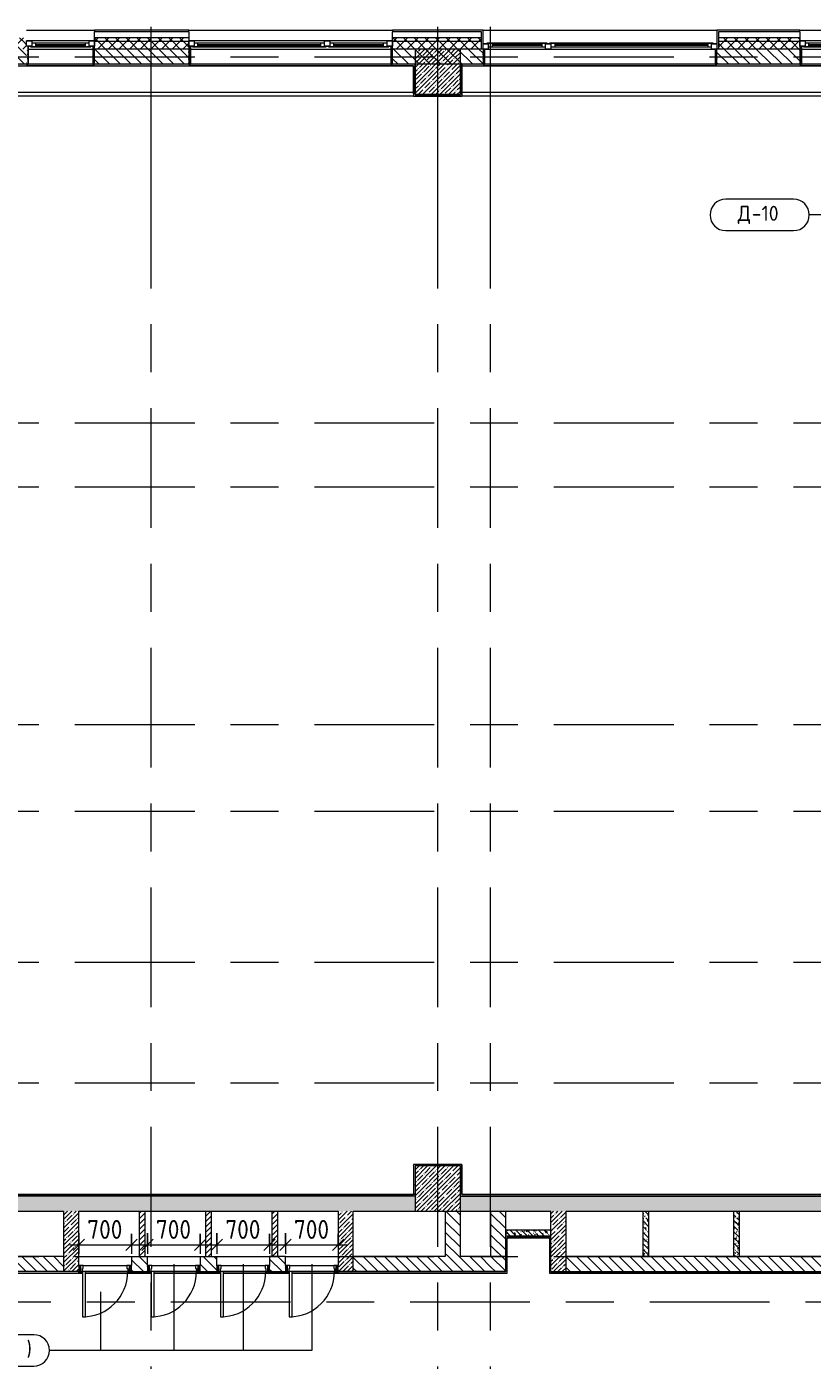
# Model space of a CAD drawing. Header units: millimetres. Extents: x 35363 to 232034, y -8553 to 29000.
# Drawn here: x 55010 to 65425, y 9724 to 27398 of the extents above; entities that cross this region are included whole.
import ezdxf

# ---------------------------------------------------------------- set-up
doc = ezdxf.new("R2010")
doc.units = ezdxf.units.MM
doc.linetypes.add('Осевая', pattern=[3175, 635, -476.25, 1587.5, -476.25])
for name, color, linetype, lineweight in [('A-ANNO-DIMS', 7, 'Continuous', 9), ('A-ANNO-DIMS-100', 7, 'Continuous', 9), ('A-DOOR', 7, 'Continuous', 9), ('A-DOOR-FRAM-2', 7, 'Continuous', 9), ('A-DOOR-IDEN', 7, 'Continuous', 9), ('A-GLAZ', 7, 'Continuous', 9), ('A-GLAZ-1', 7, 'Continuous', 13), ('A-WALL', 7, 'Continuous', 9), ('I-WALL', 7, 'Continuous', 9), ('S-COLS', 7, 'Continuous', 9), ('Оси', 7, 'Continuous', 9), ('Оси-2', 7, 'Осевая', 9)]:
    doc.layers.add(name, color=color, linetype=linetype, lineweight=lineweight)
for name, color, linetype, lineweight, true_color in [('A-DOOR-1', 1, 'Continuous', 9, 0xff0000), ('A-DOOR-2', 1, 'Continuous', 13, 0xff0000), ('A-DOOR-FRAM-1', 1, 'Continuous', 13, 0xff0000), ('A-DOOR-FRAM-3', 1, 'Continuous', 9, 0xff0000), ('A-WALL-1', 7, 'Continuous', 9, 0x3c3c3c), ('A-WALL-FNSH-1', 7, 'Continuous', 9, 0x3c3c3c)]:
    doc.layers.add(name, color=color, linetype=linetype, lineweight=lineweight, true_color=true_color)
doc.styles.add('GOST Common', font='GOST_Common.ttf', dxfattribs={"height": 200})
doc.styles.add('ISOCPEUR', font='isocpeur.ttf', dxfattribs={"width": 0.9, "height": 250})
doc.dimstyles.new('ISO-2_5_0_9К_БОЛЬШОЙ', dxfattribs={"dimscale": 304.8, "dimtxt": 248.995294, "dimasz": 0.492126, "dimexe": 0.393701, "dimexo": 0.984252, "dimgap": 0, "dimtad": 1, "dimdec": 0, "dimrnd": 10, "dimzin": 0, "dimdsep": 46, "dimtxsty": 'ISOCPEUR', "dimblk1": 'OBLIQUE', "dimblk2": 'OBLIQUE', "dimsah": 1, "dimcen": 0.09, "dimdle": 0.393701, "dimazin": 0, "dimtfac": 1, "dimtdec": 4, "dimtix": 1, "dimtmove": 0, "dimatfit": 3, "dimfxl": 1, "dimtvp": 1, "dimtolj": 1, "dimtzin": 0, "dimarcsym": 2})
pattern_1 = [(135, (0, 0), (-70.71068, -70.71068), [])]
pattern_2 = [(45, (0, 0), (-57.02463, 57.02463), []), (45, (57.025, 0), (-57.02463, 57.02463), [100.806, -20.161, 3.353, -16.808])]
pattern_3 = [(45, (0, 0), (-70.71068, 70.71068), []), (135, (0, 0), (-70.71068, -70.71068), [])]
pattern_4 = [(135, (0, 0), (-75.43415, -75.43415), [106.68, -17.78, 3.556, -17.78]), (135, (0, 75.39), (-75.43415, -75.43415), []), (50, (0, 0), (127.52922, -11.15758), [13.335, -146.685]), (355, (0, 0), (-24.66966, 133.74002), [10.668, -117.348]), (100.451, (10.63, -0.93), (102.85973, 122.58178), [11.333, -124.663]), (46.184, (0, 35.56), (189.75516, -29.43036), [20.002, -220.027]), (96.636, (15.81, 33.1), (166.1822, 173.1996), [17, -186.995]), (351.184, (0, 35.56), (166.18393, 173.1976), [16.002, -176.022]), (21, (17.78, 26.67), (106.13027, -71.58603), [13.335, -146.685]), (326, (17.78, 26.67), (43.26188, 128.93175), [10.668, -117.348]), (71.451, (26.62, 20.7), (149.39198, 57.34505), [11.333, -124.663]), (37.5, (0, 0), (2.162228, 59.188357), [3.353, -112.573, 3.353, -115.773, -117.793]), (37.5, (0, 0), (2.162228, 59.188357), [-235.052, 3.353, -114.44]), (7.5, (0, 0), (46.77386, 70.12615), [3.353, -64.567, 3.353, -109.906, -44.894]), (7.5, (0, 0), (46.77386, 70.12615), [-181.178, 3.353, -41.542]), (327.5, (-39.65, 0), (94.91367, -4.010093), [3.353, -41.097, 3.353, -135.331, -184.023]), (327.5, (-39.65, 0), (94.91367, -4.010093), [-183.134, 3.353, -180.67]), (317.5, (-57.43, 0), (103.69057, 17.79882), [3.353, -54.432, 3.353, -88.748, -130.683]), (317.5, (-57.43, 0), (103.69057, 17.79882), [-149.885, 3.353, -127.33])]
pattern_5 = [(45, (0, 0), (-35.35534, 35.35534), [])]
pattern_6 = [(0, (0, 0), (121.92, 30.48), [10.058, -81.382, 10.058, -81.382, -487.68]), (0, (0, 0), (121.92, 30.48), [-182.88, 10.058, -172.822, 10.058, -81.382, -213.36]), (0, (0, 0), (121.92, 30.48), [-457.2, 10.058, -50.902, 10.058, -142.342]), (120, (45.72, 15.24), (-87.356454, 90.345817), [10.058, -81.382, 10.058, -81.382, -487.68]), (120, (45.72, 15.24), (-87.356454, 90.345817), [-182.88, 10.058, -172.822, 10.058, -81.382, -213.36]), (120, (45.72, 15.24), (-87.356454, 90.345817), [-457.2, 10.058, -50.902, 10.058, -142.342]), (240, (60.96, 76.2), (-34.563546, -120.825817), [10.058, -81.382, 10.058, -81.382, -487.68]), (240, (60.96, 76.2), (-34.563546, -120.825817), [-182.88, 10.058, -172.822, 10.058, -81.382, -213.36]), (240, (60.96, 76.2), (-34.563546, -120.825817), [-457.2, 10.058, -50.902, 10.058, -142.342])]

# ---------------------------------------------------------------- blocks, each defined once
blk = doc.blocks.new('BSC_Колонна _Прямоугольная - 600х600-V20-План заполнения и маркировки дверных проемов 2 этажа в осях 12-23')
at = {"layer": 'S-COLS'}
h = blk.add_hatch(dxfattribs=at)
h.set_pattern_fill('FP_32', color=256, style=0, pattern_type=2)
h.set_pattern_definition([(45, (-60460, -12000), (-57.02463, 57.02463), []), (45, (-60402.975, -12000), (-57.02463, 57.02463), [100.806, -20.161, 3.353, -16.808])])
h.paths.add_polyline_path([(-300, -300), (300, -300), (300, 300), (-300, 300), (-300, -253)])
for p, q in [((300, 300), (-300, 300)), ((-300, 300), (-300, -300)), ((300, -300), (300, 300)), ((-300, -300), (300, -300))]:
    blk.add_line(p, q, dxfattribs=at)
blk = doc.blocks.new('120_Окно_СКБ_2Ст - 120_Окно_СКБ_2Ст 2700х2500 _мал створка справа_ 2-23206922-План заполнения и маркировки дверных проемов 2 этажа в осях 12-23')
at = {"layer": 'A-GLAZ'}
for p, q in [((1350, -5), (-1350, -5)), ((-1330, -75), (-1300, -75)), ((-1230, -55), (400, -55)), ((400, -65), (-1230, -65)), ((470, -75), (500, -75)), ((570, -55), (1230, -55)), ((1230, -65), (570, -65)), ((1300, -75), (1330, -75))]:
    blk.add_line(p, q, dxfattribs=at)
at = {"layer": 'A-GLAZ-1'}
for p, q in [((-1350, -75), (-1350, -5)), ((-1350, -5), (-1280, -5)), ((-1280, -75), (-1350, -75)), ((-1280, -75), (-1300, -75)), ((-1300, -75), (-1300, -85)), ((-1300, -85), (470, -85)), ((470, -85), (-1300, -85)), ((-1280, -5), (-1280, -75)), ((450, -35), (-1280, -35)), ((-1280, -35), (-1280, -75)), ((-1230, -85), (-1230, -35)), ((400, -85), (400, -35)), ((450, -75), (450, -5)), ((450, -5), (520, -5)), ((450, -75), (450, -35)), ((520, -75), (450, -75)), ((470, -75), (450, -75)), ((470, -85), (470, -75)), ((520, -75), (500, -75)), ((500, -75), (500, -85)), ((500, -85), (1300, -85)), ((1300, -85), (500, -85)), ((520, -5), (520, -75)), ((1280, -35), (520, -35)), ((520, -35), (520, -75)), ((570, -85), (570, -35)), ((1230, -85), (1230, -35)), ((1280, -75), (1280, -5)), ((1280, -5), (1350, -5)), ((1280, -75), (1280, -35)), ((1350, -75), (1280, -75)), ((1300, -75), (1280, -75)), ((1300, -85), (1300, -75)), ((1350, -5), (1350, -75))]:
    blk.add_line(p, q, dxfattribs=at)
blk = doc.blocks.new('120_Окно_СКБ_2Ст - 120_Окно_СКБ_2Ст 3100х2500 _мал_створка слева_-22274797-План заполнения и маркировки дверных проемов 2 этажа в осях 12-23')
at = {"layer": 'A-GLAZ'}
for p, q in [((-1550, 45), (-1500, 45)), ((1530, 115), (-1530, 115)), ((-1430, 65), (600, 65)), ((600, 55), (-1430, 55)), ((670, 45), (700, 45)), ((770, 65), (1430, 65)), ((1430, 55), (770, 55)), ((1500, 45), (1550, 45))]:
    blk.add_line(p, q, dxfattribs=at)
at = {"layer": 'A-GLAZ-1'}
for p, q in [((-1550, 45), (-1550, 115)), ((-1550, 115), (-1480, 115)), ((-1480, 45), (-1550, 45)), ((-1480, 45), (-1500, 45)), ((-1500, 45), (-1500, 35)), ((-1500, 35), (670, 35)), ((670, 35), (-1500, 35)), ((-1480, 115), (-1480, 45)), ((650, 85), (-1480, 85)), ((-1480, 85), (-1480, 45)), ((-1430, 35), (-1430, 85)), ((600, 35), (600, 85)), ((650, 45), (650, 115)), ((650, 115), (720, 115)), ((650, 45), (650, 85)), ((720, 45), (650, 45)), ((670, 45), (650, 45)), ((670, 35), (670, 45)), ((720, 45), (700, 45)), ((700, 45), (700, 35)), ((700, 35), (1500, 35)), ((1500, 35), (700, 35)), ((720, 115), (720, 45)), ((1480, 85), (720, 85)), ((720, 85), (720, 45)), ((770, 35), (770, 85)), ((1430, 35), (1430, 85)), ((1480, 45), (1480, 115)), ((1480, 115), (1550, 115)), ((1480, 45), (1480, 85)), ((1550, 45), (1480, 45)), ((1500, 45), (1480, 45)), ((1500, 35), (1500, 45)), ((1550, 115), (1550, 45))]:
    blk.add_line(p, q, dxfattribs=at)
blk = doc.blocks.new('120_Окно_СКБ_1Ст - 120_Окно_СКБ_1Ст 900х2500_h_-19906774-План заполнения и маркировки дверных проемов 2 этажа в осях 12-23')
at = {"layer": 'A-GLAZ'}
for p, q in [((450, -5), (-450, -5)), ((-430, -75), (-400, -75)), ((-330, -55), (330, -55)), ((330, -65), (-330, -65)), ((400, -75), (430, -75))]:
    blk.add_line(p, q, dxfattribs=at)
at = {"layer": 'A-GLAZ-1'}
for p, q in [((-450, -75), (-450, -5)), ((-450, -5), (-380, -5)), ((-380, -75), (-450, -75)), ((-380, -75), (-400, -75)), ((-400, -75), (-400, -85)), ((-400, -85), (400, -85)), ((400, -85), (-400, -85)), ((-380, -5), (-380, -75)), ((380, -35), (-380, -35)), ((-380, -35), (-380, -75)), ((-330, -85), (-330, -35)), ((330, -85), (330, -35)), ((380, -75), (380, -5)), ((380, -5), (450, -5)), ((380, -75), (380, -35)), ((450, -75), (380, -75)), ((400, -75), (380, -75)), ((400, -85), (400, -75)), ((450, -5), (450, -75))]:
    blk.add_line(p, q, dxfattribs=at)
blk = doc.blocks.new('110_Дверь_СКБ_1Ст - д-18 700x2100h_Технический шкаф ЭОМ и СС-23257539-План заполнения и маркировки дверных проемов 2 этажа в осях 12-23')
at = {"layer": 'A-DOOR'}
h = blk.add_hatch(dxfattribs=at)
h.set_pattern_fill('FP_50', color=256, style=0, pattern_type=2)
h.set_pattern_definition([(135, (1951.41, 164.685), (-14.14214, -14.14214), []), (225, (1951.41, 164.685), (14.14214, -14.14214), [])])
h.paths.add_polyline_path([(339, 100), (337.5, 100), (337.5, 20), (362.5, 20), (362.5, 100)])
at = {"layer": 'A-DOOR-FRAM-2'}
h = blk.add_hatch(dxfattribs=at)
h.set_pattern_fill('FP_51', color=256, style=0, pattern_type=2)
h.set_pattern_definition([(45, (-171.384, 164.685), (-14.1421, 14.1421), []), (135, (-171.384, 164.685), (-14.1421, -14.1421), [])])
h.paths.add_polyline_path([(-312.5, 100), (-337.5, 100), (-337.5, 20), (-312.5, 20)])
at = {"layer": 'A-DOOR-1'}
blk.add_arc((312.5, 100), 600, 90, 180, dxfattribs=at)
at = {"layer": 'A-DOOR-2'}
for p, q in [((312.5, 700), (272.5, 700)), ((272.5, 700), (272.5, 100)), ((312.5, 100), (312.5, 700)), ((272.5, 100), (312.5, 100))]:
    blk.add_line(p, q, dxfattribs=at)
at = {"layer": 'A-DOOR-FRAM-1'}
for p, q in [((-312.5, 100), (-337.5, 100)), ((-337.5, 100), (-337.5, 20)), ((-337.5, 20), (-312.5, 20)), ((-287.5, 100), (-312.5, 100)), ((-312.5, 100), (-312.5, 20)), ((-312.5, 20), (-312.5, 100)), ((-312.5, 20), (-277.5, 20)), ((-287.5, 60), (-287.5, 100)), ((-277.5, 60), (-287.5, 60)), ((-277.5, 20), (-277.5, 60)), ((312.5, 60), (302.5, 60)), ((302.5, 60), (302.5, 20)), ((302.5, 20), (337.5, 20)), ((312.5, 100), (312.5, 60)), ((337.5, 100), (312.5, 100)), ((337.5, 20), (337.5, 100)), ((362.5, 100), (337.5, 100)), ((337.5, 100), (337.5, 20)), ((337.5, 20), (362.5, 20)), ((362.5, 20), (362.5, 100))]:
    blk.add_line(p, q, dxfattribs=at)
at = {"layer": 'A-DOOR-FRAM-3'}
for p, q in [((-287.5, 100), (272.5, 100)), ((302.5, 20), (-277.5, 20))]:
    blk.add_line(p, q, dxfattribs=at)
blk = doc.blocks.new('М_двери - Типоразмер_рамка-25223575-План заполнения и маркировки дверных проемов 2 этажа в осях 12-23')
at = {"layer": 'A-DOOR-IDEN'}
for p, q in [((4.5, 2.08), (-4.5, 2.08)), ((-4.5, -2.08), (4.5, -2.08))]:
    blk.add_line(p, q, dxfattribs=at)
for centre, start, end in [((-4.5, 0), 90, 270), ((4.5, 0), 270, 90)]:
    blk.add_arc(centre, 2.08, start, end, dxfattribs=at)
blk = doc.blocks.new('DIMBLOCK51-План заполнения и маркировки дверных проемов 2 этажа в осях 12-23')
at = {"layer": 'A-ANNO-DIMS-100'}
for p, q in [((55700, 11408), (55700, 11137)), ((55700, 11257), (55700, 11408)), ((56400, 11400), (56400, 11137)), ((56400, 11257), (56400, 11400)), ((55580, 11257), (56520, 11257))]:
    blk.add_line(p, q, dxfattribs=at)
at = {"layer": 'A-ANNO-DIMS-100', "lineweight": 20}
for p, q in [((55700, 11257), (55775, 11332)), ((56400, 11257), (56475, 11332)), ((55700, 11257), (55625, 11182)), ((56400, 11257), (56325, 11182))]:
    blk.add_line(p, q, dxfattribs=at)
at = {"layer": 'A-ANNO-DIMS-100', "color": 0, "insert": (55813, 11584), "char_height": 250, "width": 568.86, "attachment_point": 1, "line_spacing_factor": 1.149209, "style": 'ISOCPEUR'}
blk.add_mtext('700', dxfattribs=at)
blk = doc.blocks.new('_Oblique')
at = {"color": 0, "linetype": 'ByBlock', "lineweight": -2}
blk.add_line((-0.5, -0.5), (0.5, 0.5), dxfattribs=at)
blk = doc.blocks.new('DIMBLOCK52-План заполнения и маркировки дверных проемов 2 этажа в осях 12-23')
at = {"layer": 'A-ANNO-DIMS-100'}
for p, q in [((56610, 11408), (56610, 11137)), ((56610, 11257), (56610, 11408)), ((57310, 11400), (57310, 11137)), ((57310, 11257), (57310, 11400)), ((56490, 11257), (57430, 11257))]:
    blk.add_line(p, q, dxfattribs=at)
at = {"layer": 'A-ANNO-DIMS-100', "lineweight": 20}
for p, q in [((56610, 11257), (56685, 11332)), ((57310, 11257), (57385, 11332)), ((56610, 11257), (56535, 11182)), ((57310, 11257), (57235, 11182))]:
    blk.add_line(p, q, dxfattribs=at)
at = {"layer": 'A-ANNO-DIMS-100', "color": 0, "insert": (56723, 11584), "char_height": 250, "width": 568.86, "attachment_point": 1, "line_spacing_factor": 1.149209, "style": 'ISOCPEUR'}
blk.add_mtext('700', dxfattribs=at)
blk = doc.blocks.new('DIMBLOCK53-План заполнения и маркировки дверных проемов 2 этажа в осях 12-23')
at = {"layer": 'A-ANNO-DIMS-100'}
for p, q in [((57530, 11408), (57530, 11137)), ((57530, 11257), (57530, 11408)), ((58230, 11400), (58230, 11137)), ((58230, 11257), (58230, 11400)), ((57410, 11257), (58350, 11257))]:
    blk.add_line(p, q, dxfattribs=at)
at = {"layer": 'A-ANNO-DIMS-100', "lineweight": 20}
for p, q in [((57530, 11257), (57605, 11332)), ((58230, 11257), (58305, 11332)), ((57530, 11257), (57455, 11182)), ((58230, 11257), (58155, 11182))]:
    blk.add_line(p, q, dxfattribs=at)
at = {"layer": 'A-ANNO-DIMS-100', "color": 0, "insert": (57643, 11584), "char_height": 250, "width": 568.86, "attachment_point": 1, "line_spacing_factor": 1.149209, "style": 'ISOCPEUR'}
blk.add_mtext('700', dxfattribs=at)
blk = doc.blocks.new('DIMBLOCK54-План заполнения и маркировки дверных проемов 2 этажа в осях 12-23')
at = {"layer": 'A-ANNO-DIMS-100'}
for p, q in [((58440, 11408), (58440, 11137)), ((58440, 11257), (58440, 11408)), ((59140, 11400), (59140, 11137)), ((59140, 11257), (59140, 11400)), ((58320, 11257), (59260, 11257))]:
    blk.add_line(p, q, dxfattribs=at)
at = {"layer": 'A-ANNO-DIMS-100', "lineweight": 20}
for p, q in [((58440, 11257), (58515, 11332)), ((59140, 11257), (59215, 11332)), ((58440, 11257), (58365, 11182)), ((59140, 11257), (59065, 11182))]:
    blk.add_line(p, q, dxfattribs=at)
at = {"layer": 'A-ANNO-DIMS-100', "color": 0, "insert": (58553, 11584), "char_height": 250, "width": 568.86, "attachment_point": 1, "line_spacing_factor": 1.149209, "style": 'ISOCPEUR'}
blk.add_mtext('700', dxfattribs=at)

msp = doc.modelspace()

# ---------------------------------------------------------------- hatches: boundary and pattern name
at = {"layer": 'A-WALL'}
h = msp.add_hatch(dxfattribs=at)
h.set_pattern_fill('FP_21', color=256, style=0, pattern_type=2)
h.set_pattern_definition(pattern_3)
h.paths.add_polyline_path([(76340, 27200), (77850, 27200), (77850, 27250), (76340, 27250)])
h.paths.add_polyline_path([(84490.7, 27200), (84490.7, 27250), (80350, 27250), (80350, 27200), (81880.7, 27200)])
h.paths.add_polyline_path([(74240, 27200), (74240, 27250), (68860, 27250), (68860, 27200), (73888.3, 27200)])
h.paths.add_polyline_path([(60083, 27200), (61040, 27200), (61040, 27250), (59860, 27250), (59860, 27200)])
h.paths.add_polyline_path([(66160, 27200), (67960, 27200), (67960, 27250), (66160, 27250)])
h.paths.add_polyline_path([(64955.2, 27200), (65260, 27200), (65260, 27250), (64180, 27250), (64180, 27200), (64442.6, 27200)])
h.paths.add_polyline_path([(57160, 27200), (57160, 27250), (55909.9, 27250), (55909.9, 27200)])
h.paths.add_polyline_path([(53860.2, 27200), (55009.9, 27200), (55009.9, 27250), (53860.2, 27250)])
h.paths.add_polyline_path([(49910.8, 27200), (50760.2, 27200), (50760.2, 27250), (49660.3, 27250), (49660.3, 27200)])
h.paths.add_polyline_path([(47507, 27200), (48760.3, 27200), (48760.3, 27250), (47507, 27250)])
h.paths.add_polyline_path([(44098, 27200), (44407, 27200), (44407, 27250), (42010, 27250), (42010, 27200), (42644.9, 27200)])
h = msp.add_hatch(dxfattribs=at)
h.set_pattern_fill('FP_21', color=256, style=0, pattern_type=2)
h.set_pattern_definition(pattern_3)
h.paths.add_polyline_path([(81880.7, 27100), (84490.7, 27100), (84490.7, 27200), (80350, 27200), (80350, 27100), (81154.2, 27100)])
h.paths.add_polyline_path([(74040, 27100), (74240, 27100), (74240, 27200), (68860, 27200), (68860, 27100), (73888.3, 27100)])
h.paths.add_polyline_path([(76340, 27100), (77850, 27100), (77850, 27200), (76340, 27200)])
h.paths.add_polyline_path([(65260, 27100), (65260, 27200), (64180, 27200), (64180, 27100), (64955.2, 27100)])
h.paths.add_polyline_path([(66160, 27100), (67960, 27100), (67960, 27200), (66160, 27200)])
h.paths.add_polyline_path([(60083, 27100), (61040, 27100), (61040, 27200), (59860, 27200), (59860, 27100)])
h.paths.add_polyline_path([(53860.2, 27100), (55009.9, 27100), (55009.9, 27200), (53860.2, 27200)])
h.paths.add_polyline_path([(55909.9, 27100), (57160, 27100), (57160, 27200), (55909.9, 27200)])
h.paths.add_polyline_path([(42060, 27100), (44407, 27100), (44407, 27200), (42060, 27200)])
h.paths.add_polyline_path([(48760.3, 27100), (48760.3, 27200), (47507, 27200), (47507, 27100), (48457.6, 27100)])
h.paths.add_polyline_path([(49660.3, 27100), (50760.2, 27100), (50760.2, 27200), (49660.3, 27200)])
at = {"layer": 'I-WALL'}
h = msp.add_hatch(dxfattribs=at)
h.set_pattern_fill('FP_19', color=256, style=0, pattern_type=2)
h.set_pattern_definition(pattern_1)
h.paths.add_polyline_path([(84200, 26900), (84200, 27100), (81150, 27100), (81150, 26900), (84100.7, 26900)])
h.paths.add_polyline_path([(77590, 26900), (77850, 26900), (77850, 27100), (77250, 27100), (77250, 26900), (77521.2, 26900)])
h.paths.add_polyline_path([(80350, 26900), (80650, 26900), (80650, 27100), (80350, 27100)])
h.paths.add_polyline_path([(70310, 26900), (70310, 27100), (68860, 27100), (68860, 26900), (70255.3, 26900)])
h.paths.add_polyline_path([(73161.7, 26900), (73540, 26900), (73540, 27100), (70810, 27100), (70810, 26900)])
h.paths.add_polyline_path([(74040, 26900), (74240, 26900), (74240, 27100), (74040, 27100)])
h.paths.add_polyline_path([(76340, 26900), (76750, 26900), (76750, 27100), (76340, 27100)])
h.paths.add_polyline_path([(66789, 26900), (67960, 26900), (67960, 27100), (66760, 27100), (66760, 26900), (66780, 26900)])
h.paths.add_polyline_path([(59860, 26900), (61060, 26900), (61060, 27100), (59860, 27100)])
h.paths.add_polyline_path([(64160, 26900), (65260, 26900), (65260, 27100), (64160, 27100)])
h.paths.add_polyline_path([(57160, 26900), (57160, 27100), (55909.9, 27100), (55909.9, 26900)])
h.paths.add_polyline_path([(54270.3, 26900), (55009.9, 26900), (55009.9, 27100), (53860.2, 27100), (53860.2, 26900), (54160, 26900)])
h.paths.add_polyline_path([(50760.2, 26900), (50760.2, 27100), (50364.8, 27100), (50364.8, 26900)])
h = msp.add_hatch(dxfattribs=at)
h.set_pattern_fill('FP_58', color=256, style=0, pattern_type=2)
h.set_pattern_definition(pattern_6)
h.paths.add_polyline_path([(55009.9, 26900), (55029.9, 26900), (55029.9, 27140), (55009.9, 27140)])
h = msp.add_hatch(dxfattribs=at)
h.set_pattern_fill('FP_58', color=256, style=0, pattern_type=2)
h.set_pattern_definition(pattern_6)
h.paths.add_polyline_path([(55889.9, 26900), (55909.9, 26900), (55909.9, 27140), (55889.9, 27140)])
h = msp.add_hatch(dxfattribs=at)
h.set_pattern_fill('FP_58', color=256, style=0, pattern_type=2)
h.set_pattern_definition(pattern_6)
h.paths.add_polyline_path([(57160, 26900), (57180, 26900), (57180, 27140), (57160, 27140)])
h = msp.add_hatch(dxfattribs=at)
h.set_pattern_fill('FP_58', color=256, style=0, pattern_type=2)
h.set_pattern_definition(pattern_6)
h.paths.add_polyline_path([(59840, 26900), (59860, 26900), (59860, 27140), (59840, 27140)])
h = msp.add_hatch(dxfattribs=at)
h.set_pattern_fill('FP_58', color=256, style=0, pattern_type=2)
h.set_pattern_definition(pattern_6)
h.paths.add_polyline_path([(61060, 26900), (61080, 26900), (61080, 27100), (61060, 27100)])
h = msp.add_hatch(dxfattribs=at)
h.set_pattern_fill('FP_58', color=256, style=0, pattern_type=2)
h.set_pattern_definition(pattern_6)
h.paths.add_polyline_path([(64140, 26900), (64160, 26900), (64160, 27100), (64140, 27100)])
h = msp.add_hatch(dxfattribs=at)
h.set_pattern_fill('FP_58', color=256, style=0, pattern_type=2)
h.set_pattern_definition(pattern_6)
h.paths.add_polyline_path([(65280, 26900), (65280, 27140), (65260, 27140), (65260, 26900)])
h = msp.add_hatch(dxfattribs=at)
h.set_pattern_fill('FP_58', color=256, style=0, pattern_type=2)
h.set_pattern_definition(pattern_6)
h.paths.add_polyline_path([(60140, 26880), (60140, 26900), (54760, 26900), (54760, 26880), (60083, 26880)])
h = msp.add_hatch(dxfattribs=at)
h.set_pattern_fill('FP_58', color=256, style=0, pattern_type=2)
h.set_pattern_definition(pattern_6)
h.paths.add_polyline_path([(60160, 26479), (60160, 26900), (60140, 26900), (60140, 26479)])
h = msp.add_hatch(dxfattribs=at)
h.set_pattern_fill('FP_58', color=256, style=0, pattern_type=2)
h.set_pattern_definition(pattern_6)
h.paths.add_polyline_path([(66140, 26880), (66140, 26900), (60760, 26900), (60760, 26880), (65895.8, 26880)])
h = msp.add_hatch(dxfattribs=at)
h.set_pattern_fill('FP_58', color=256, style=0, pattern_type=2)
h.set_pattern_definition(pattern_6)
h.paths.add_polyline_path([(60780, 26480), (60780, 26880), (60760, 26880), (60760, 26480)])
h = msp.add_hatch(dxfattribs=at)
h.set_pattern_fill('FP_58', color=256, style=0, pattern_type=2)
h.set_pattern_definition(pattern_6)
h.paths.add_polyline_path([(60160, 26480), (60760, 26480), (60760, 26500), (60160, 26500)])
h = msp.add_hatch(dxfattribs=at)
h.set_pattern_fill('FP_58', color=256, style=0, pattern_type=2)
h.set_pattern_definition(pattern_6)
h.paths.add_polyline_path([(60160, 11920), (60160, 12320), (60140, 12320), (60140, 11920)])
h = msp.add_hatch(dxfattribs=at)
h.set_pattern_fill('FP_58', color=256, style=0, pattern_type=2)
h.set_pattern_definition(pattern_6)
h.paths.add_polyline_path([(60780, 12300), (60780, 12320), (60160, 12320), (60160, 12300), (60760, 12300)])
h = msp.add_hatch(dxfattribs=at)
h.set_pattern_fill('FP_58', color=256, style=0, pattern_type=2)
h.set_pattern_definition(pattern_6)
h.paths.add_polyline_path([(60780, 11900), (60780, 12300), (60760, 12300), (60760, 11900)])
h = msp.add_hatch(dxfattribs=at)
h.set_pattern_fill('FP_17', color=256, style=0, pattern_type=2)
h.set_pattern_definition(pattern_2)
h.paths.add_polyline_path([(61960, 11700), (66160, 11700), (66160, 11900), (60760, 11900), (60760, 11700), (61536.2, 11700)])
h.paths.add_polyline_path([(58629.8, 11700), (60160, 11700), (60160, 11900), (54760, 11900), (54760, 11700), (58339.2, 11700)])
h = msp.add_hatch(dxfattribs=at)
h.set_pattern_fill('FP_58', color=256, style=0, pattern_type=2)
h.set_pattern_definition(pattern_6)
h.paths.add_polyline_path([(58629.8, 11900), (60160, 11900), (60160, 11920), (54780, 11920), (54780, 11900), (55723.5, 11900)])
h = msp.add_hatch(dxfattribs=at)
h.set_pattern_fill('FP_58', color=256, style=0, pattern_type=2)
h.set_pattern_definition(pattern_6)
h.paths.add_polyline_path([(66160, 11900), (66160, 11920), (60780, 11920), (60780, 11900), (64442.6, 11900)])
h = msp.add_hatch(dxfattribs=at)
h.set_pattern_fill('FP_17', color=256, style=0, pattern_type=2)
h.set_pattern_definition(pattern_2)
h.paths.add_polyline_path([(55700, 10900), (55700, 11700), (55500, 11700), (55500, 10900)])
h = msp.add_hatch(dxfattribs=at)
h.set_pattern_fill('FP_22', color=256, style=0, pattern_type=2)
h.set_pattern_definition(pattern_5)
h.paths.add_polyline_path([(56499.2, 11100), (56579.2, 11100), (56579.2, 11700), (56499.2, 11700)])
h = msp.add_hatch(dxfattribs=at)
h.set_pattern_fill('FP_22', color=256, style=0, pattern_type=2)
h.set_pattern_definition(pattern_5)
h.paths.add_polyline_path([(57379.2, 11100), (57459.2, 11100), (57459.2, 11700), (57379.2, 11700)])
h = msp.add_hatch(dxfattribs=at)
h.set_pattern_fill('FP_22', color=256, style=0, pattern_type=2)
h.set_pattern_definition(pattern_5)
h.paths.add_polyline_path([(58259.2, 11100), (58339.2, 11100), (58339.2, 11700), (58259.2, 11700)])
h = msp.add_hatch(dxfattribs=at)
h.set_pattern_fill('FP_17', color=256, style=0, pattern_type=2)
h.set_pattern_definition(pattern_2)
h.paths.add_polyline_path([(59340, 10900), (59340, 11700), (59140, 11700), (59140, 10900)])
h = msp.add_hatch(dxfattribs=at)
h.set_pattern_fill('FP_19', color=256, style=0, pattern_type=2)
h.set_pattern_definition(pattern_1)
h.paths.add_polyline_path([(60560, 11100), (60760, 11100), (60760, 11700), (60560, 11700)])
h = msp.add_hatch(dxfattribs=at)
h.set_pattern_fill('FP_19', color=256, style=0, pattern_type=2)
h.set_pattern_definition(pattern_1)
h.paths.add_polyline_path([(61160, 11100), (61360, 11100), (61360, 11700), (61160, 11700)])
h = msp.add_hatch(dxfattribs=at)
h.set_pattern_fill('FP_19', color=256, style=0, pattern_type=2)
h.set_pattern_definition(pattern_1)
h.paths.add_polyline_path([(61160, 10900), (61360, 10900), (61360, 11700), (61160, 11700), (61160, 11100)])
h = msp.add_hatch(dxfattribs=at)
h.set_pattern_fill('FP_17', color=256, style=0, pattern_type=2)
h.set_pattern_definition(pattern_2)
h.paths.add_polyline_path([(61960, 10900), (62160, 10900), (62160, 11700), (61960, 11700), (61960, 11100)])
h = msp.add_hatch(dxfattribs=at)
h.set_pattern_fill('FP_27', color=256, style=0, pattern_type=2)
h.set_pattern_definition(pattern_4)
h.paths.add_polyline_path([(63180, 11100), (63260, 11100), (63260, 11700), (63180, 11700)])
h = msp.add_hatch(dxfattribs=at)
h.set_pattern_fill('FP_27', color=256, style=0, pattern_type=2)
h.set_pattern_definition(pattern_4)
h.paths.add_polyline_path([(64442.6, 11100), (64460, 11100), (64460, 11700), (64380, 11700), (64380, 11100)])
h = msp.add_hatch(dxfattribs=at)
h.set_pattern_fill('FP_27', color=256, style=0, pattern_type=2)
h.set_pattern_definition(pattern_4)
h.paths.add_polyline_path([(61360, 11370), (61960, 11370), (61960, 11450), (61360, 11450)])
h = msp.add_hatch(dxfattribs=at)
h.set_pattern_fill('FP_58', color=256, style=0, pattern_type=2)
h.set_pattern_definition(pattern_6)
h.paths.add_polyline_path([(61360, 10879), (61380, 10880), (61380, 11370), (61360, 11370), (61360, 10880)])
h = msp.add_hatch(dxfattribs=at)
h.set_pattern_fill('FP_58', color=256, style=0, pattern_type=2)
h.set_pattern_definition(pattern_6)
h.paths.add_polyline_path([(61380, 11350), (61960, 11350), (61960, 11370), (61380, 11370)])
h = msp.add_hatch(dxfattribs=at)
h.set_pattern_fill('FP_58', color=256, style=0, pattern_type=2)
h.set_pattern_definition(pattern_6)
h.paths.add_polyline_path([(61960, 10900), (61960, 11350), (61940, 11350), (61940, 10900)])
h = msp.add_hatch(dxfattribs=at)
h.set_pattern_fill('FP_19', color=256, style=0, pattern_type=2)
h.set_pattern_definition(pattern_1)
h.paths.add_polyline_path([(55500, 10900), (55500, 11100), (51910, 11100), (51910, 10900), (52817.1, 10900)])
h.paths.add_polyline_path([(58440, 10900), (58440, 11100), (58230, 11100), (58230, 10900)])
h.paths.add_polyline_path([(61160, 10900), (61160, 11100), (59340, 11100), (59340, 10900), (60083, 10900)])
h.paths.add_polyline_path([(51710, 10900), (51710, 11100), (47260.7, 11100), (47260.7, 10900), (49910.8, 10900)])
h.paths.add_polyline_path([(57530, 10900), (57530, 11100), (57310, 11100), (57310, 10900)])
h.paths.add_polyline_path([(56610, 10900), (56610, 11100), (56400, 11100), (56400, 10900)])
h = msp.add_hatch(dxfattribs=at)
h.set_pattern_fill('FP_19', color=256, style=0, pattern_type=2)
h.set_pattern_definition(pattern_1)
h.paths.add_polyline_path([(66560, 10900), (66560, 11100), (62160, 11100), (62160, 10900), (65895.8, 10900)])
h = msp.add_hatch(dxfattribs=at)
h.set_pattern_fill('FP_58', color=256, style=0, pattern_type=2)
h.set_pattern_definition(pattern_6)
h.paths.add_polyline_path([(56610, 10880), (56610, 10900), (56400, 10900), (56400, 10880)])
h.paths.add_polyline_path([(55700, 10880), (55700, 10900), (47240.7, 10900), (47240.7, 10880), (52817.1, 10880)])
h.paths.add_polyline_path([(61360, 10880), (61360, 10900), (59140, 10900), (59140, 10880), (60083, 10880)])
h.paths.add_polyline_path([(57530, 10880), (57530, 10900), (57310, 10900), (57310, 10880)])
h.paths.add_polyline_path([(58230, 10880), (58440, 10880), (58440, 10900), (58230, 10900)])
h = msp.add_hatch(dxfattribs=at)
h.set_pattern_fill('FP_58', color=256, style=0, pattern_type=2)
h.set_pattern_definition(pattern_6)
h.paths.add_polyline_path([(66760, 10880), (66760, 10900), (61940, 10900), (61940, 10880), (65895.8, 10880)])
at = {"layer": 'S-COLS'}
h = msp.add_hatch(dxfattribs=at)
h.set_pattern_fill('FP_17', color=256, style=0, pattern_type=2)
h.set_pattern_definition(pattern_2)
h.paths.add_polyline_path([(60760, 26500), (60760, 27100), (60160, 27100), (60160, 26500)])

# ---------------------------------------------------------------- linework, layer by layer
at = {"layer": 'A-DOOR-IDEN'}
for p, q in [((66167.5, 24903.7), (65384.9, 24903.7)), ((56960, 11000), (56960, 9855.8)), ((57880, 11000), (57880, 9855.8)), ((58790, 11000), (58790, 9855.8)), ((55987.3, 10630.8), (55987.3, 9855.8)), ((58790, 9855.8), (55311.4, 9855.8)), ((57880, 9855.8), (55311.4, 9855.8)), ((56960, 9855.8), (55311.4, 9855.8)), ((55987.3, 9855.8), (55311.4, 9855.8))]:
    msp.add_line(p, q, dxfattribs=at)
at = {"layer": 'A-WALL'}
for p, q in [((55009.9, 27350), (55909.9, 27350)), ((57160, 27330), (55909.9, 27330)), ((57160, 27250), (55909.9, 27250)), ((57160, 27350), (59860, 27350)), ((61040, 27330), (59860, 27330)), ((61040, 27250), (59860, 27250)), ((61040, 27100), (61040, 27330)), ((61060, 27350), (64160, 27350)), ((64180, 27330), (64180, 27100)), ((65260, 27330), (64180, 27330)), ((65260, 27250), (64180, 27250)), ((65260, 27350), (66160, 27350)), ((57160, 27200), (55909.9, 27200)), ((57160, 27100), (55909.9, 27100)), ((61040, 27200), (59860, 27200)), ((61060, 27100), (59860, 27100)), ((65260, 27100), (64160, 27100)), ((65260, 27200), (64180, 27200)), ((60140, 26506), (60140, 26880)), ((60140, 26506), (60139, 26506)), ((60160, 26480), (60160, 26479)), ((60140, 12320), (60140, 11920)), ((60780, 12300), (60780, 11920)), ((54780, 11920), (60140, 11920)), ((60760, 11900), (66160, 11900)), ((61380, 10879), (61380, 11350)), ((56400, 11100), (56610, 11100)), ((57310, 11100), (57530, 11100)), ((55700, 10900), (47260.7, 10900)), ((56400, 10900), (56610, 10900)), ((57310, 10900), (57530, 10900)), ((58230, 10900), (58440, 10900)), ((61360, 10900), (59140, 10900)), ((61360, 10879), (61360, 10880))]:
    msp.add_line(p, q, dxfattribs=at)
at = {"layer": 'A-WALL-1'}
for p, q in [((55909.9, 26900), (55909.9, 27330)), ((57160, 27330), (57160, 26900)), ((59860, 26900), (59860, 27330)), ((65260, 27330), (65260, 26900)), ((55029.9, 27140), (55009.9, 27140)), ((55909.9, 27140), (55889.9, 27140)), ((55889.9, 27140), (55889.9, 26900)), ((57180, 27140), (57160, 27140)), ((59860, 27140), (59840, 27140)), ((59840, 27140), (59840, 26900)), ((61080, 27100), (61060, 27100)), ((61060, 27100), (61060, 26900)), ((64160, 27100), (64140, 27100)), ((64140, 27100), (64140, 26900)), ((64160, 26900), (64160, 27100)), ((65280, 27140), (65260, 27140)), ((66160, 26900), (54140, 26900)), ((54780, 26880), (59860, 26880)), ((55009.9, 26900), (55029.9, 26900)), ((55029.9, 26900), (55029.9, 26900)), ((55889.9, 26900), (55909.9, 26900)), ((57160, 26900), (57180, 26900)), ((57180, 26900), (57180, 26900)), ((59840, 26900), (59860, 26900)), ((60160, 26500), (60160, 26900)), ((60760, 26900), (60760, 26500)), ((60780, 26880), (66140, 26880)), ((61060, 26900), (61080, 26900)), ((61080, 26900), (61080, 26900)), ((64140, 26900), (64160, 26900)), ((65260, 26900), (65280, 26900)), ((65280, 26900), (65280, 26900)), ((60139, 26500), (60139, 26480)), ((60140, 26479), (60160, 26479)), ((60760, 26500), (60160, 26500)), ((60160, 26480), (60780, 26480)), ((60780, 12320), (60140, 12320)), ((60160, 11900), (54760, 11900)), ((54760, 11700), (55500, 11700)), ((55500, 11700), (55500, 10900)), ((55700, 10980), (55700, 11700)), ((55700, 11700), (59140, 11700)), ((56499.2, 11700), (56499.2, 11100)), ((56579.2, 11100), (56579.2, 11700)), ((57379.2, 11700), (57379.2, 11100)), ((57459.2, 11100), (57459.2, 11700)), ((58259.2, 11700), (58259.2, 11100)), ((58339.2, 11100), (58339.2, 11700)), ((59140, 11700), (59140, 10980)), ((59340, 10900), (59340, 11700)), ((59340, 11700), (60160, 11700)), ((60560, 11700), (60560, 11100)), ((60760, 11100), (60760, 11700)), ((60760, 11700), (61960, 11700)), ((61160, 11700), (61160, 11100)), ((61360, 10900), (61360, 11700)), ((61960, 10900), (61960, 11700)), ((62160, 10900), (62160, 11700)), ((62160, 11700), (66160, 11700)), ((63180, 11700), (63180, 11100)), ((63260, 11100), (63260, 11700)), ((64380, 11700), (64380, 11100)), ((64460, 11100), (64460, 11700)), ((61960, 11450), (61360, 11450)), ((61960, 11370), (61360, 11370)), ((61939, 11350), (61940, 11350)), ((61940, 11350), (61940, 10880)), ((55500, 11100), (54760, 11100)), ((56400, 11100), (56400, 10980)), ((56610, 10980), (56610, 11100)), ((57310, 11100), (57310, 10980)), ((57530, 10980), (57530, 11100)), ((58440, 11100), (58230, 11100)), ((58230, 11100), (58230, 10980)), ((58440, 10980), (58440, 11100)), ((60560, 11100), (59340, 11100)), ((61360, 11100), (60760, 11100)), ((66560, 11100), (62160, 11100)), ((47239.7, 10880), (55700, 10880)), ((55700, 10880), (55700, 10900)), ((56400, 10900), (56400, 10880)), ((56610, 10880), (56610, 10900)), ((57310, 10900), (57310, 10880)), ((57530, 10880), (57530, 10900)), ((58230, 10900), (58230, 10880)), ((58440, 10880), (58440, 10900)), ((59140, 10900), (59140, 10880)), ((61360, 10879), (61380, 10879)), ((61960, 10900), (66760, 10900))]:
    msp.add_line(p, q, dxfattribs=at)
at = {"layer": 'A-WALL-FNSH-1'}
for p, q in [((57160, 27350), (55909.9, 27350)), ((55909.9, 27350), (55909.9, 27330)), ((57160, 27330), (57160, 27350)), ((61060, 27350), (59860, 27350)), ((59860, 27350), (59860, 27330)), ((61060, 27100), (61060, 27350)), ((65260, 27350), (64160, 27350)), ((64160, 27350), (64160, 27100)), ((65260, 27330), (65260, 27350)), ((55030.9, 27140), (55029.9, 27140)), ((55029.9, 27140), (55029.9, 26900)), ((55030.9, 26900), (55030.9, 27140)), ((55889.9, 27140), (55888.9, 27140)), ((55888.9, 27140), (55888.9, 26900)), ((57181, 27140), (57180, 27140)), ((57180, 27140), (57180, 26900)), ((57181, 26900), (57181, 27140)), ((59840, 27140), (59839, 27140)), ((59839, 27140), (59839, 26900)), ((61081, 27100), (61080, 27100)), ((61080, 27100), (61080, 26900)), ((61081, 26900), (61081, 27100)), ((64140, 27100), (64139, 27100)), ((64139, 27100), (64139, 26900)), ((65281, 27140), (65280, 27140)), ((65280, 27140), (65280, 26900)), ((65281, 26900), (65281, 27140)), ((55888.9, 26900), (55889.9, 26900)), ((55909.9, 26880), (55909.9, 26879)), ((55909.9, 26879), (57160, 26879)), ((56980.5, 26879), (56980.5, 26880)), ((57160, 26879), (57160, 26880)), ((59839, 26900), (59840, 26900)), ((60140, 26880), (59860, 26880)), ((59860, 26880), (59860, 26879)), ((59860, 26879), (60139, 26879)), ((60139, 26879), (60139, 26500)), ((60780, 26900), (60780, 26480)), ((60781, 26880), (60781, 26900)), ((60781, 26529), (60781, 26879)), ((60781, 26879), (61060, 26879)), ((61060, 26879), (61060, 26880)), ((64139, 26900), (64140, 26900)), ((64160, 26880), (64160, 26879)), ((64160, 26879), (65260, 26879)), ((65260, 26879), (65260, 26880)), ((60139, 26480), (60139, 26479)), ((60139, 26479), (60140, 26479)), ((60160, 26479), (60781, 26479)), ((60781, 12321), (60139, 12321)), ((60139, 12321), (60139, 11921)), ((60780, 12320), (60780, 12300)), ((60781, 11921), (60781, 12321)), ((60139, 11921), (54780, 11921)), ((60780, 11920), (66127, 11920)), ((66139, 11921), (60781, 11921)), ((61939, 11350), (61380, 11350)), ((61381, 11349), (61939, 11349)), ((61381, 10879), (61381, 11349)), ((61939, 11349), (61939, 10879)), ((47239.7, 10879), (55700, 10879)), ((55700, 10879), (55700, 10880)), ((56610, 10880), (56400, 10880)), ((56400, 10880), (56400, 10879)), ((56400, 10879), (56610, 10879)), ((56610, 10879), (56610, 10880)), ((57530, 10880), (57310, 10880)), ((57310, 10880), (57310, 10879)), ((57310, 10879), (57530, 10879)), ((57530, 10879), (57530, 10880)), ((58440, 10880), (58230, 10880)), ((58230, 10880), (58230, 10879)), ((58230, 10879), (58440, 10879)), ((58440, 10879), (58440, 10880)), ((61360, 10880), (59140, 10880)), ((59140, 10880), (59140, 10879)), ((59140, 10879), (61360, 10879)), ((61380, 10879), (61381, 10879)), ((61939, 10879), (66296, 10879)), ((66296, 10880), (61940, 10880))]:
    msp.add_line(p, q, dxfattribs=at)
at = {"layer": 'I-WALL'}
for p, q in [((55029.9, 27100), (55889.9, 27100)), ((57180, 27100), (59840, 27100)), ((61080, 27100), (64140, 27100)), ((65280, 27100), (66140, 27100)), ((55909.9, 26879), (55009.9, 26879)), ((59860, 26879), (57160, 26879)), ((64160, 26879), (61060, 26879)), ((66140.1, 26879), (65260, 26879)), ((54780, 26529), (60140, 26529)), ((60781, 26529), (66140, 26529)), ((60781, 26529), (60781, 26479)), ((60140, 26479), (54780, 26479)), ((66160.5, 26479), (60781, 26479)), ((55700, 11100), (56400, 11100)), ((56610, 11100), (57310, 11100)), ((57530, 11100), (58230, 11100)), ((58440, 11100), (59140, 11100)), ((55700, 10880), (55750, 10880)), ((55750, 10879), (55700, 10879)), ((55790, 10880), (56400, 10880)), ((56400, 10879), (55790, 10879)), ((56610, 10880), (56660, 10880)), ((56660, 10879), (56610, 10879)), ((56700, 10880), (57310, 10880)), ((57310, 10879), (56700, 10879)), ((57530, 10880), (57580, 10880)), ((57580, 10879), (57530, 10879)), ((57620, 10880), (58230, 10880)), ((58230, 10879), (57620, 10879)), ((58440, 10880), (58490, 10880)), ((58490, 10879), (58440, 10879)), ((58530, 10880), (59140, 10880)), ((59140, 10879), (58530, 10879))]:
    msp.add_line(p, q, dxfattribs=at)
at = {"layer": 'S-COLS'}
for p, q in [((60760, 27100), (60160, 27100)), ((60160, 27100), (60160, 26500)), ((60760, 26500), (60760, 27100)), ((60160, 26500), (60760, 26500))]:
    msp.add_line(p, q, dxfattribs=at)
at = {"layer": 'Оси'}
for p, q in [((56660, 24898.1), (56660, 27398.1)), ((60460, 24898.1), (60460, 27398.1)), ((61160, 24898.1), (61160, 27398.1))]:
    msp.add_line(p, q, dxfattribs=at)
at = {"layer": 'Оси-2'}
for p, q in [((38663.4, 27000), (82200, 27000)), ((56660, 593.7), (56660, 24898.1)), ((60460, 593.7), (60460, 24898.1)), ((61160, 593.7), (61160, 24898.1)), ((38663.4, 22150), (82200, 22150)), ((38663.4, 21300), (82200, 21300)), ((38663.4, 18150), (82200, 18150)), ((38663.4, 17000), (82200, 17000)), ((38663.4, 15000), (81600, 15000)), ((38663.4, 13400), (81600, 13400)), ((38663.4, 11100), (82200, 11100)), ((39933.4, 10500), (82200, 10500))]:
    msp.add_line(p, q, dxfattribs=at)

# ---------------------------------------------------------------- block references
at = {"layer": 'A-DOOR-1', "rotation": 180}
for p in [(56062.5, 11000), (56972.5, 11000), (57892.5, 11000), (58802.5, 11000)]:
    msp.add_blockref('110_Дверь_СКБ_1Ст - д-18 700x2100h_Технический шкаф ЭОМ и СС-23257539-План заполнения и маркировки дверных проемов 2 этажа в осях 12-23', p, dxfattribs=at)
at = {"layer": 'A-DOOR-IDEN', "xscale": 99.99999999999993, "yscale": 99.99999999999993, "zscale": 99.99999999999993}
for p in [(64727.3, 24903.7), (54653.7, 9855.8)]:
    msp.add_blockref('М_двери - Типоразмер_рамка-25223575-План заполнения и маркировки дверных проемов 2 этажа в осях 12-23', p, dxfattribs=at)
at = {"layer": 'A-GLAZ'}
for name, p in [('120_Окно_СКБ_1Ст - 120_Окно_СКБ_1Ст 900х2500_h_-19906774-План заполнения и маркировки дверных проемов 2 этажа в осях 12-23', (55459.9, 27215)), ('120_Окно_СКБ_2Ст - 120_Окно_СКБ_2Ст 2700х2500 _мал створка справа_ 2-23206922-План заполнения и маркировки дверных проемов 2 этажа в осях 12-23', (58510, 27215)), ('120_Окно_СКБ_1Ст - 120_Окно_СКБ_1Ст 900х2500_h_-19906774-План заполнения и маркировки дверных проемов 2 этажа в осях 12-23', (65710, 27215))]:
    msp.add_blockref(name, p, dxfattribs=at)
at = {"layer": 'A-GLAZ', "rotation": 180}
msp.add_blockref('120_Окно_СКБ_2Ст - 120_Окно_СКБ_2Ст 3100х2500 _мал_створка слева_-22274797-План заполнения и маркировки дверных проемов 2 этажа в осях 12-23', (62610, 27215), dxfattribs=at)
at = {"layer": 'S-COLS'}
msp.add_blockref('BSC_Колонна _Прямоугольная - 600х600-V20-План заполнения и маркировки дверных проемов 2 этажа в осях 12-23', (60460, 12000), dxfattribs=at)

# ---------------------------------------------------------------- texts
at = {"layer": 'A-DOOR-IDEN', "char_height": 200, "attachment_point": 1, "style": 'GOST Common'}
for s, insert, width in [('\\fGOST Common|b0|i0|c204|p34|;Д', (64437, 25024.9), 224.472), ('-10', (64622.2, 25024.9), 472.996), ('\\fGOST Common|b0|i0|c204|p34|;)', (55008.2, 9977), 96.202)]:
    msp.add_mtext(s, dxfattribs=dict(at, insert=insert, width=width))

# ---------------------------------------------------------------- dimensions: what is measured, and where the dimension line sits
at = {"layer": 'A-ANNO-DIMS'}
for base, p1, p2, picture, middle in [((56400, 11257), (55700, 11108), (56400, 11100), 'DIMBLOCK51-План заполнения и маркировки дверных проемов 2 этажа в осях 12-23', (56050, 11382)), ((57310, 11257), (56610, 11108), (57310, 11100), 'DIMBLOCK52-План заполнения и маркировки дверных проемов 2 этажа в осях 12-23', (56960, 11382)), ((58230, 11257), (57530, 11108), (58230, 11100), 'DIMBLOCK53-План заполнения и маркировки дверных проемов 2 этажа в осях 12-23', (57880, 11382)), ((59140, 11257), (58440, 11108), (59140, 11100), 'DIMBLOCK54-План заполнения и маркировки дверных проемов 2 этажа в осях 12-23', (58790, 11382))]:
    dim = msp.add_linear_dim(base=base, p1=p1, p2=p2, dimstyle='ISO-2_5_0_9К_БОЛЬШОЙ', override={"dimpost": '<>', "dimfxl": 700.045713}, dxfattribs=at)
    dim.commit()
    dim.dimension.update_dxf_attribs({"geometry": picture, "text_midpoint": middle})

doc.saveas('drawing.dxf')
